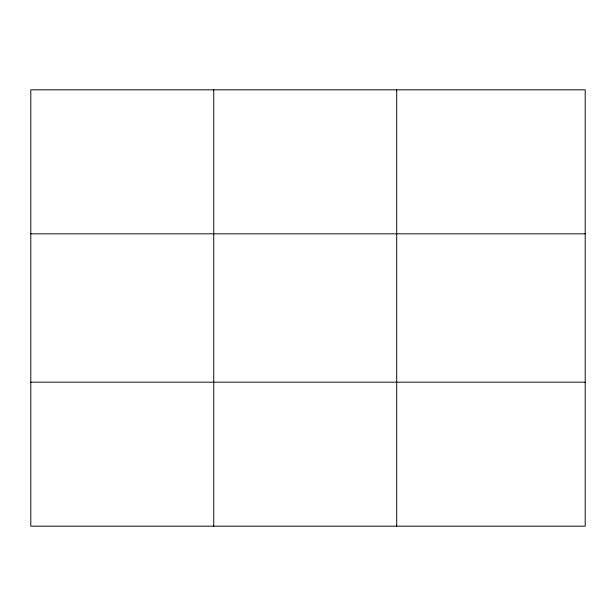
<?xml version="1.0" encoding="UTF-8"?>
<svg xmlns="http://www.w3.org/2000/svg" width="616" height="616" viewBox="0 0 616 616"><rect width="100%" height="100%" fill="white"/><g stroke="black" fill="none" stroke-linecap="round" stroke-linejoin="round"><path stroke-width="0.92" d="M213.752 526.187L213.752 89.813M396.704 526.187L396.704 89.813M585.2 382.182L585.2 526.187L30.8 526.187L30.8 89.813L585.2 89.813L585.2 382.182L30.8 382.182M30.8 233.818L585.2 233.818"/></g></svg>
